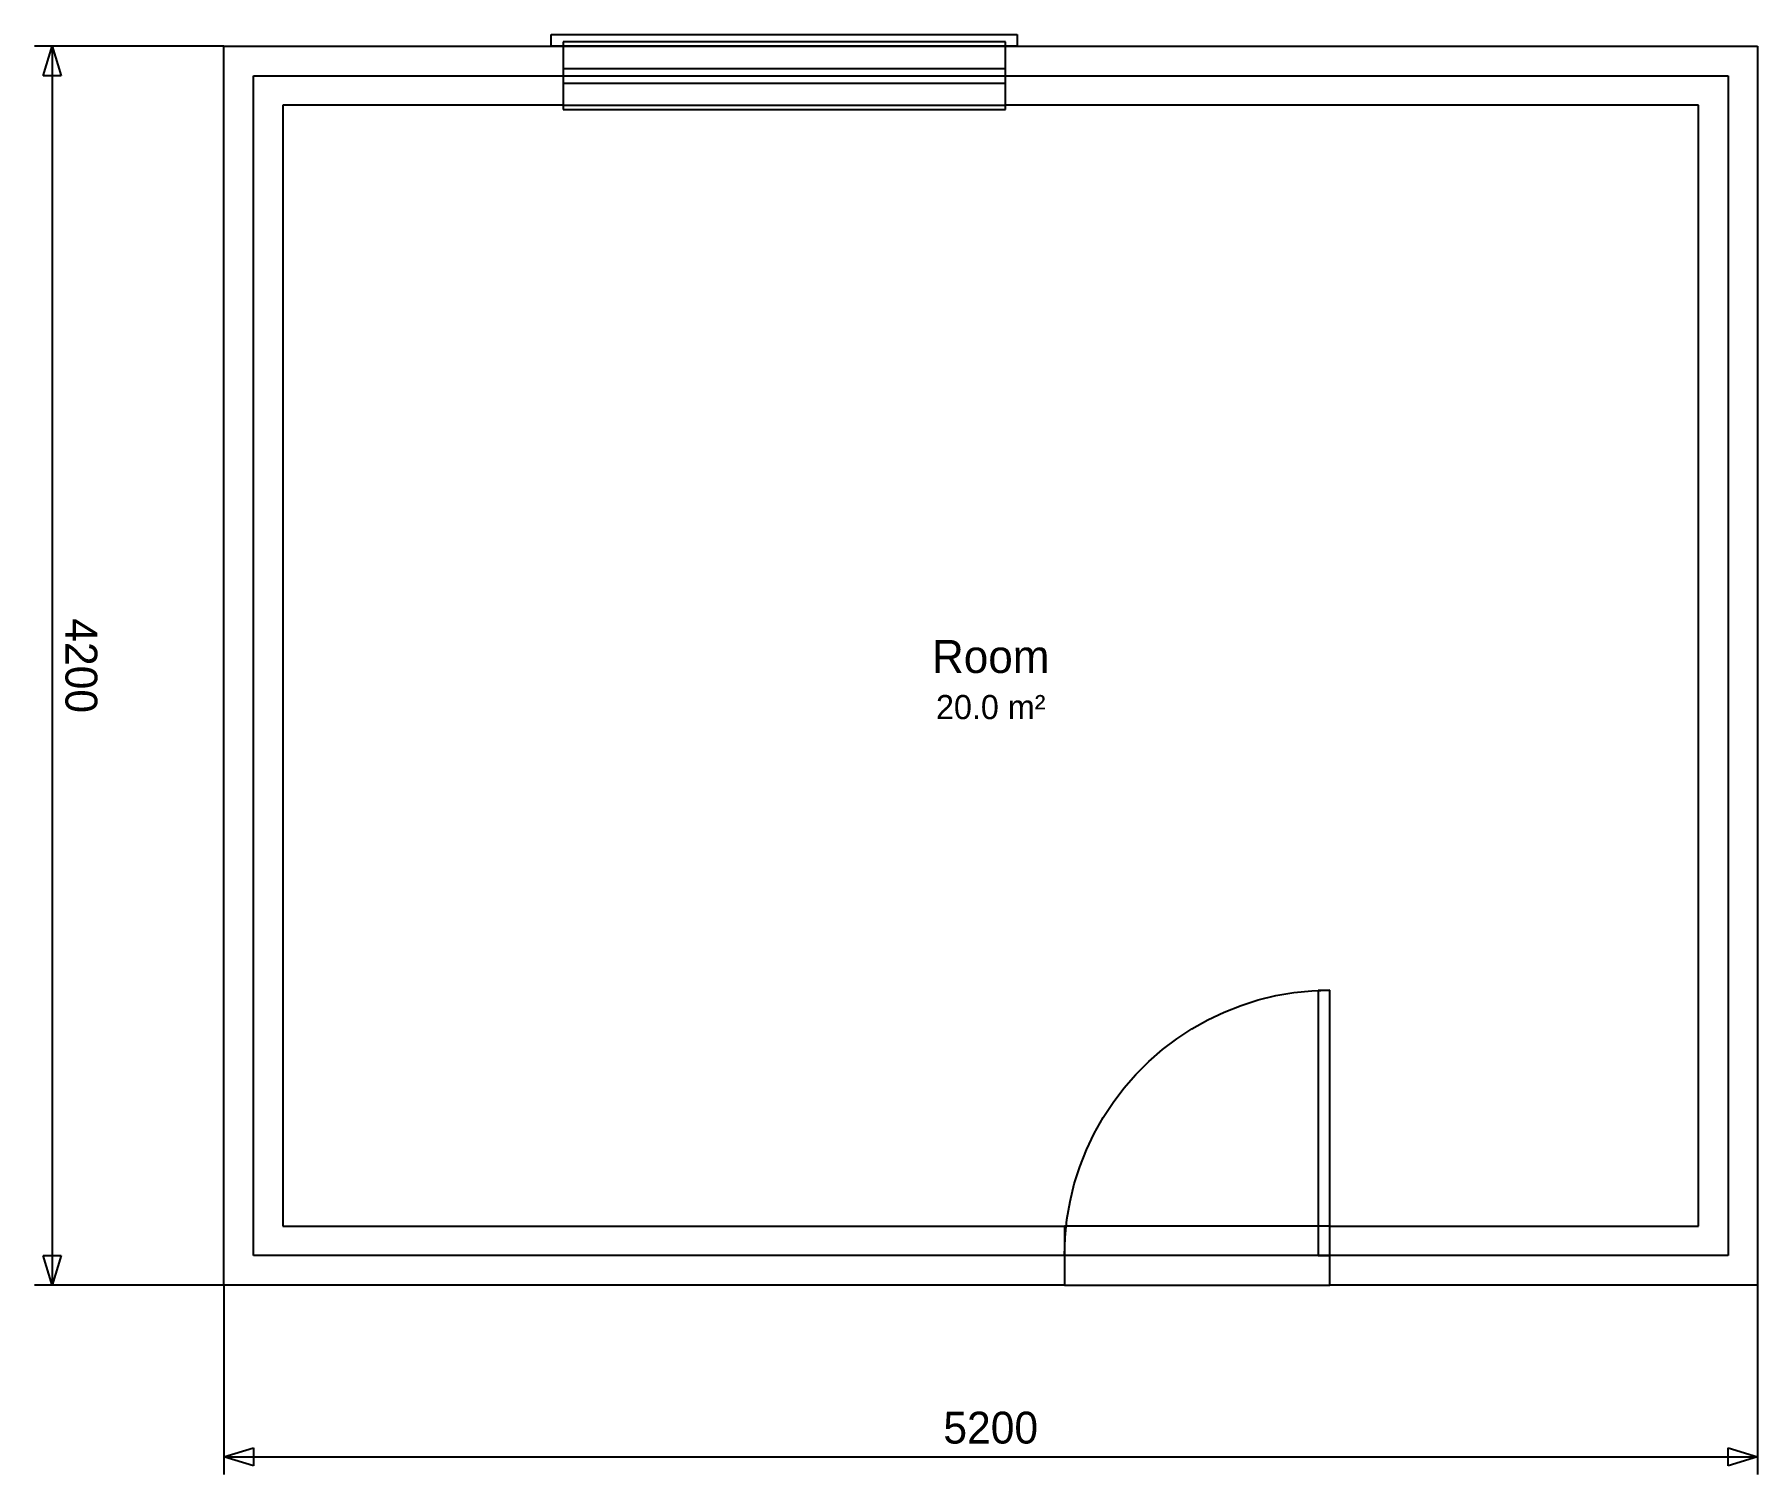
# Model space of a CAD drawing. Header units: metres. Extents: x -742 to 5100, y -4742 to 140.
import ezdxf
from ezdxf.enums import TextEntityAlignment as Align

# ---------------------------------------------------------------- set-up
doc = ezdxf.new("R2010")
doc.units = ezdxf.units.M

msp = doc.modelspace()

# ---------------------------------------------------------------- linework, layer by layer
for p, q in [((1010, 100), (1010, 140)), ((1010, 140), (2590, 140)), ((2590, 140), (2590, 100)), ((2590, 100), (1010, 100)), ((2550, 114.56), (1050, 114.56)), ((1050, 114.56), (1050, -114.56)), ((1050, 100), (2550, 100)), ((2550, -114.56), (2550, 114.56)), ((1050, 25), (2550, 25)), ((1050, -25), (2550, -25)), ((1050, -100), (2550, -100)), ((1050, -114.56), (2550, -114.56)), ((3291.439, -3174.51), (3348.608, -3151.965)), ((3348.608, -3151.965), (3407.183, -3133.374)), ((3407.183, -3133.374), (3466.89, -3118.824)), ((3466.89, -3118.824), (3527.45, -3108.383)), ((3527.45, -3108.383), (3588.582, -3102.098)), ((3588.582, -3102.098), (3650, -3100)), ((3650, -3100), (3610, -3100.889)), ((3610, -3100.889), (3610, -4000)), ((3650, -4000), (3650, -3100)), ((3182.374, -3231.023), (3235.941, -3200.903)), ((3235.941, -3200.903), (3291.439, -3174.51)), ((3082.021, -3301.86), (3130.988, -3264.727)), ((3130.988, -3264.727), (3182.374, -3231.023)), ((3035.702, -3342.248), (3082.021, -3301.86)), ((2951.86, -3432.021), (2992.248, -3385.702)), ((2992.248, -3385.702), (3035.702, -3342.248)), ((2914.727, -3480.988), (2951.86, -3432.021)), ((2881.023, -3532.374), (2914.727, -3480.988)), ((2850.903, -3585.941), (2881.023, -3532.374)), ((2824.51, -3641.439), (2850.903, -3585.941)), ((2801.965, -3698.608), (2824.51, -3641.439)), ((2783.374, -3757.183), (2801.965, -3698.608)), ((2768.824, -3816.89), (2783.374, -3757.183)), ((2758.383, -3877.45), (2768.824, -3816.89)), ((3650, -3900), (2750, -3900)), ((2750, -3900), (2750, -4100)), ((2752.098, -3938.582), (2758.383, -3877.45)), ((3650, -4100), (3650, -3900)), ((2750, -4000), (2752.098, -3938.582)), ((3610, -4000), (3650, -4000)), ((2750, -4100), (3650, -4100))]:
    msp.add_line(p, q)
at = {"layer": 'A-ANNO-DIMS'}
for p, q in [((-100, 100), (-742.4, 100)), ((-712.4, 0), (-682.4, 100)), ((-682.4, 100), (-682.4, -4100)), ((-682.4, 100), (-652.4, 0)), ((-652.4, 0), (-712.4, 0)), ((-682.4, -4100), (-712.4, -4000)), ((-712.4, -4000), (-652.4, -4000)), ((-652.4, -4000), (-682.4, -4100)), ((-100, -4100), (-742.4, -4100)), ((-100, -4100), (-100, -4742.4)), ((5100, -4100), (5100, -4742.4)), ((-100, -4682.4), (0, -4652.4)), ((0, -4652.4), (0, -4712.4)), ((5000, -4712.4), (5000, -4652.4)), ((5000, -4652.4), (5100, -4682.4)), ((-100, -4682.4), (5100, -4682.4)), ((0, -4712.4), (-100, -4682.4)), ((5100, -4682.4), (5000, -4712.4))]:
    msp.add_line(p, q, dxfattribs=at)
at = {"layer": 'A-FLOR'}
for p, q in [((0, 0), (5000, 0)), ((0, -4000), (0, 0)), ((5000, 0), (5000, -4000)), ((5000, -4000), (0, -4000))]:
    msp.add_line(p, q, dxfattribs=at)
at = {"layer": 'A-WALL-EXTR'}
for p, q in [((-100, 100), (1050, 100)), ((-100, -4100), (-100, 100)), ((1050, 100), (1050, -100)), ((2550, 100), (5100, 100)), ((2550, -100), (2550, 100)), ((5100, 100), (5100, -4100)), ((1050, -100), (100, -100)), ((100, -100), (100, -3900)), ((4900, -100), (2550, -100)), ((4900, -3900), (4900, -100)), ((100, -3900), (2750, -3900)), ((2750, -3900), (2750, -4100)), ((3650, -4100), (3650, -3900)), ((3650, -3900), (4900, -3900)), ((2750, -4100), (-100, -4100)), ((5100, -4100), (3650, -4100))]:
    msp.add_line(p, q, dxfattribs=at)

# ---------------------------------------------------------------- texts
at = {"layer": 'A-ANNO-DIMS'}
msp.add_text('4200', height=108, rotation=-90, dxfattribs=at).set_placement((-637.4, -2000), align=Align.CENTER)
msp.add_text('5200', height=108, dxfattribs=at).set_placement((2500, -4637.4), align=Align.CENTER)
at = {"layer": 'A-ANNO-TEXT'}
for s, height, p in [('Room', 111.696, (2500, -2024.648)), ('20.0 m²', 81.91, (2500, -2181.355))]:
    msp.add_text(s, height=height, dxfattribs=at).set_placement(p, align=Align.CENTER)

doc.saveas('drawing.dxf')
